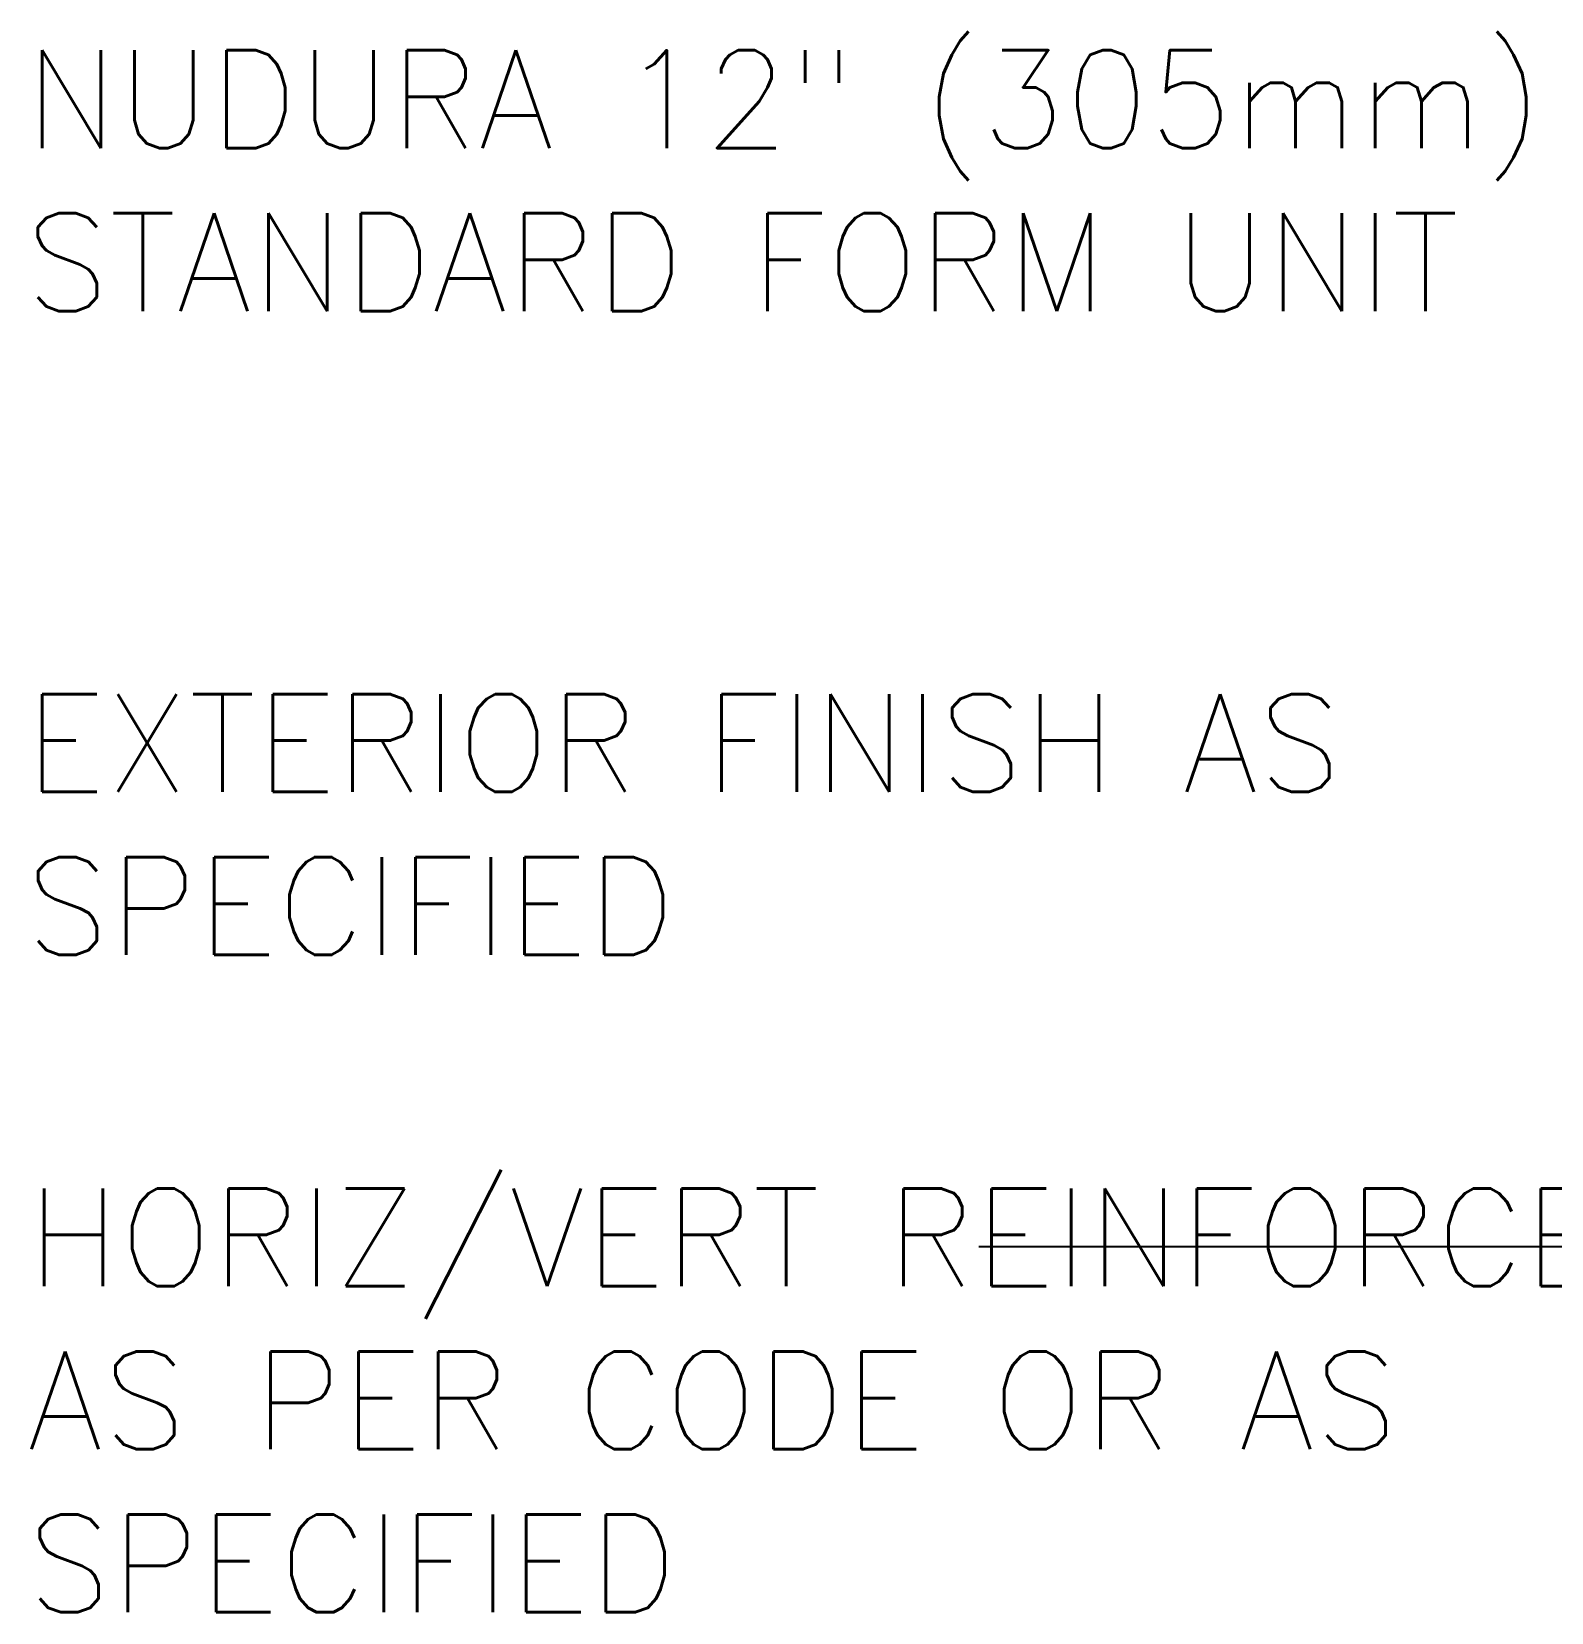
# Model space of a CAD drawing. Header units: inches. Extents: x 221.8 to 278, y 94.9 to 162.
# Drawn here: x 221.79 to 233.45, y 149.91 to 162.02 of the extents above; entities that cross this region are included whole.
import ezdxf

# ---------------------------------------------------------------- set-up
doc = ezdxf.new("R2010")
doc.units = ezdxf.units.IN
doc.header["$LTSCALE"] = 0.5
doc.header["$MEASUREMENT"] = 0
doc.layers.add('TEXT', color=4, linetype='Continuous')
doc.styles.add('DIM', font='romans.shx', dxfattribs={"width": 0.7})
doc.styles.add('ROMANS', font='romans.shx', dxfattribs={"height": 0.75})
doc.dimstyles.new('ext_8', dxfattribs={"dimscale": 8, "dimtxt": 0.09375, "dimasz": 0.09375, "dimexe": 0.09375, "dimexo": 0.0625, "dimgap": 0.0625, "dimtad": 1, "dimdec": 1, "dimzin": 3, "dimdsep": 46, "dimlunit": 4, "dimtxsty": 'DIM', "dimcen": 0.09, "dimdle": 0.09375, "dimclrt": 4, "dimadec": 0, "dimazin": 0, "dimtfac": 1, "dimtdec": 1, "dimtmove": 2, "dimatfit": 3, "dimfxl": 1, "dimfrac": 2, "dimtolj": 1, "dimtzin": 0, "dimarcsym": 0})

msp = doc.modelspace()

# ---------------------------------------------------------------- texts
at = {"layer": 'TEXT', "char_height": 0.75, "attachment_point": 4, "style": 'ROMANS'}
for s, insert, width in [('NUDURA 12" (305mm) STANDARD FORM UNIT', (221.745, 160.882), 13.9131), ('EXTERIOR FINISH AS SPECIFIED', (221.746, 155.946), 13.18701), ('HORIZ/VERT REINFORCEMENT AS PER CODE OR AS SPECIFIED', (221.76, 151.531), 16.22436)]:
    msp.add_mtext(s, dxfattribs=dict(at, insert=insert, width=width))

# ---------------------------------------------------------------- leaders
at = {"layer": 'TEXT'}
msp.add_leader([(248.723, 152.709), (229.054, 152.709)], dimstyle='ext_8', override={"dimasz": 0.1875, "dimtad": 0}, dxfattribs=at)

doc.saveas('drawing.dxf')
